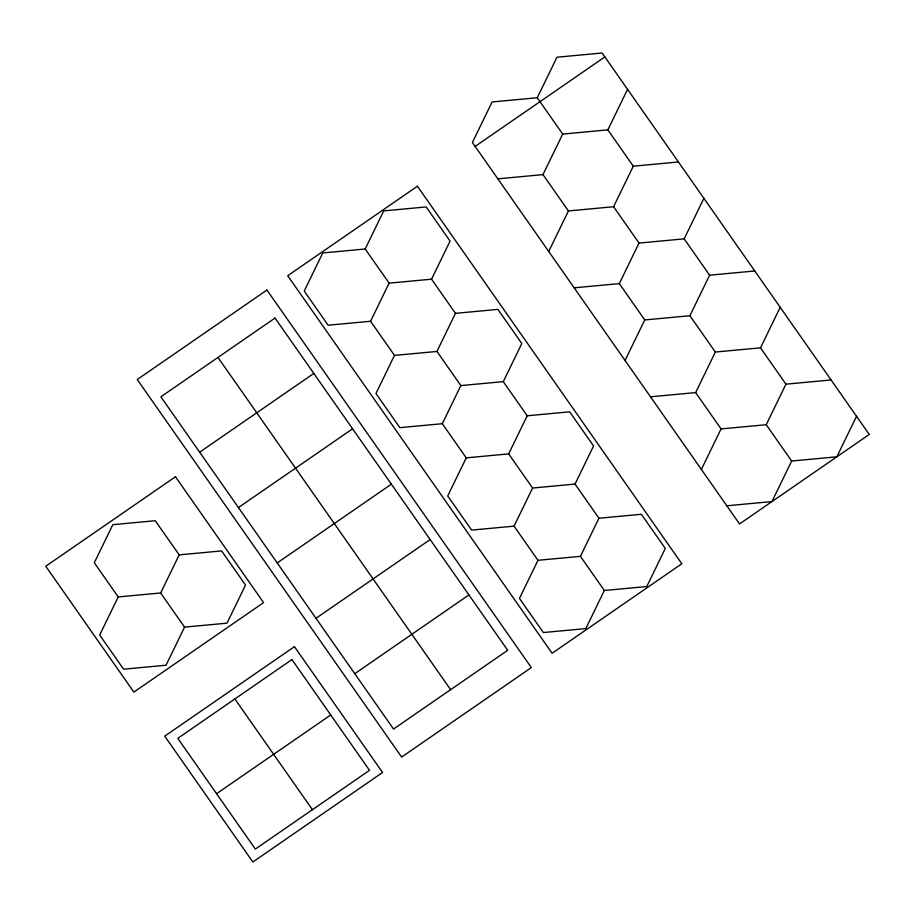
<?xml version="1.0" encoding="UTF-8"?>
<svg xmlns="http://www.w3.org/2000/svg" width="915" height="915" viewBox="0 0 915 915"><rect width="100%" height="100%" fill="white"/><g stroke="black" fill="none" stroke-linecap="round" stroke-linejoin="round"><path stroke-width="1.37" d="M118.207 596.923L99.689 635.033L123.594 669.185L166.038 665.228L184.567 627.118L227.011 623.161L245.529 585.062L221.613 550.91L179.18 554.867L160.651 592.977L118.207 596.923L94.302 562.782L112.82 524.672L155.264 520.715L179.18 554.867M365.188 248.994L383.717 210.896L426.161 206.939L450.077 241.091L431.548 279.189L389.104 283.147L370.575 321.257L328.142 325.214L304.226 291.062L322.755 252.952L365.188 248.994L389.104 283.147M394.491 355.397L375.962 393.507L399.878 427.66L442.322 423.702L460.851 385.592L503.284 381.635L521.813 343.537L497.897 309.384L455.464 313.342L436.935 351.452L394.491 355.397L370.575 321.257M537.265 97.745L556.972 57.21L602.127 53.001L869.25 434.453L739.537 523.952L472.403 142.5L492.11 101.954L537.265 97.745L562.702 134.082L607.857 129.873L627.564 89.327M497.851 178.825L542.995 174.616L562.702 134.082M548.726 251.476L568.432 210.942L613.588 206.733L633.294 166.198L678.45 161.989M466.238 457.855L447.709 495.953L471.625 530.105L514.058 526.148L532.587 488.038L575.032 484.081L593.561 445.982L569.645 411.83L527.2 415.787L508.671 453.897L466.238 457.855L442.322 423.702M574.174 287.813L619.318 283.604L639.025 243.07L684.18 238.861L703.887 198.315M625.048 360.464L644.755 319.93L689.91 315.721L709.617 275.186L754.772 270.977M537.974 560.3L519.457 598.399L543.361 632.551L585.806 628.594L604.335 590.484L646.779 586.538L665.296 548.428L641.381 514.276L598.948 518.233L580.419 556.343L537.974 560.3L514.058 526.148M650.496 396.801L695.64 392.592L715.347 352.046L760.502 347.837L780.209 307.303M701.37 469.452L721.077 428.918L766.232 424.709L785.939 384.174L831.095 379.965M856.532 416.291L836.825 456.825L791.669 461.034L771.963 501.569L726.807 505.778M475.148 146.411L604.861 56.913M199.664 452.182L313.811 373.434M238.438 507.562L352.584 428.803M277.211 562.931L391.368 484.184M315.995 618.3L430.142 539.553M354.768 673.68L468.915 594.922M216.569 793.705L330.727 714.947M607.857 129.873L633.294 166.198M684.18 238.861L709.617 275.186M760.502 347.837L785.939 384.174M613.588 206.733L639.025 243.07M689.91 315.721L715.347 352.046M766.232 424.709L791.669 461.034M542.995 174.616L568.432 210.942M619.318 283.604L644.755 319.93M695.64 392.592L721.077 428.918M431.548 279.189L455.464 313.342M503.284 381.635L527.2 415.787M575.032 484.081L598.948 518.233M436.935 351.452L460.851 385.592M508.671 453.897L532.587 488.038M580.419 556.343L604.335 590.484M217.964 357.433L450.626 689.67M160.651 592.977L184.567 627.118M234.869 698.957L312.427 809.695M266.951 290.044L137.239 379.531L401.628 757.071L531.341 667.584L266.951 290.044M417.423 186.225L287.71 275.724L552.1 653.264L681.812 563.766L417.423 186.225M275.038 318.065L160.88 396.813L393.541 729.049L507.699 650.29L275.038 318.065M175.463 476.761L45.75 566.259L133.876 692.106L263.6 602.608L175.463 476.761M294.436 646.653L164.723 736.152L252.849 861.999L382.573 772.5L294.436 646.653M291.942 659.578L177.796 738.336L255.354 849.074L369.5 770.327L291.942 659.578"/></g></svg>
